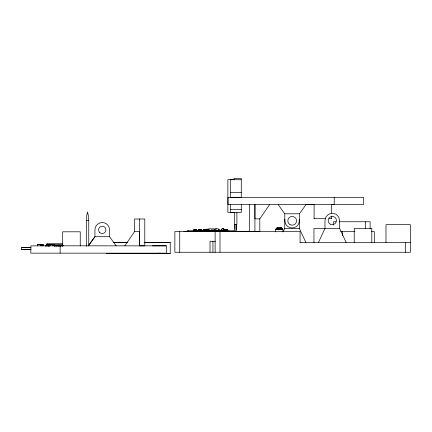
<?xml version="1.0" encoding="UTF-8"?>
<svg xmlns="http://www.w3.org/2000/svg" width="432" height="432" viewBox="0 0 432 432"><rect width="100%" height="100%" fill="white"/><g stroke="black" fill="none" stroke-linecap="round" stroke-linejoin="round"><path stroke-width="0.65" d="M61.025 245.83L30.839 245.884L30.839 253.157L166.32 253.157L166.32 245.835L139.423 245.851L139.423 231.633L134.541 231.633L124.778 245.851L54.189 245.797M201.749 230.753C202.851 229.019 199.498 229.014 200.605 230.753M46.894 245.549L47.088 243.972M215.784 228.895L216.659 228.895M284.877 219.267L284.71 228.431L283.289 231.487M45.403 246.04L45.889 245.549L49.567 245.549M45.641 246.04L49.307 245.797M46.559 245.549L46.996 243.961M235.937 231.73L236.509 229.289L236.509 224.408M278.289 229.316L278.667 227.853M221.962 230.753C219.996 227.783 225.806 227.961 223.798 230.753M223.722 230.677C225.612 228.064 220.174 227.972 222.037 230.677M318.443 242.498L324.977 228.431L324.977 220.531L325.96 216.869L328.639 214.186L332.3 213.208L335.961 214.186L338.645 216.869L339.622 220.531L339.622 228.431L346.156 242.498M198.288 229.63L201.695 229.581L201.722 230.688M204.952 229.63L204.946 230.753M215.039 230.51C216.772 228.879 211.756 229.7 215.066 229.613M277.403 229.316L278.143 227.853M259.81 231.498L259.805 218.851L269.573 204.638M276.647 229.316L277.69 227.853M278.186 204.633L363.512 204.606L363.512 197.327L228.026 197.327L228.026 204.655L278.186 204.633L284.78 213.781L284.78 220.622A7.322 7.322 0 0 0 292.102 227.945A7.322 7.322 0 0 0 299.425 220.622L299.425 213.786L306.018 204.628L314.075 204.622M276.064 229.316L277.344 227.853M275.697 229.316L277.123 227.853M193.801 229.603L196.717 229.549M207.322 229.581L207.322 230.699M215.055 230.688L215.773 230.677M225.31 230.753C226.406 229.117 223.112 228.895 224.132 230.726M227.61 230.688C228.674 229.133 225.509 229.079 226.541 230.699M275.573 231.962L275.573 229.316L277.052 227.853L281.421 227.853L282.895 229.316L282.895 231.962M194.918 230.753C196.042 229.025 192.677 229.009 193.784 230.753M198.331 229.581L198.288 230.753M200.659 229.581L200.659 230.699M208.408 230.753L208.489 229.549M226.541 229.581L226.492 230.753M227.632 230.753L227.669 229.559L226.492 229.527M158.798 253.157L158.263 253.157M160.461 253.157L159.932 253.157M150.201 253.427L150.557 253.427M157.064 253.427L156.708 253.427M233.96 179.631L227.858 179.631L227.858 212.344L233.96 212.344M230.299 179.734L241.283 179.734M230.299 192.429L241.283 192.429M230.299 197.311L241.283 197.311L241.283 178.513L233.96 178.513L233.96 179.734M331.533 204.606L334.217 204.606L334.217 197.327M230.299 209.52L241.283 209.52M284.78 213.781L299.425 213.786M314.096 204.628L314.102 218.689L325.577 218.684M329.103 218.684L331.679 218.684L331.679 216.005M314.102 218.689L314.404 218.689M331.376 218.684L331.679 218.684M259.805 218.851L254.923 218.851L254.923 204.638L254.923 231.493M335.961 221.751L333.515 221.751L333.515 225.099M339.061 221.751L370.127 221.751L370.132 228.766M234.446 224.408L236.925 224.408L236.887 212.506M284.71 228.431L299.36 228.431L305.894 242.498M339.622 228.431L313.961 228.431L313.961 242.498M208.64 229.187L206.782 229.187L206.744 229.775M275.573 229.316L282.895 229.316M209.023 229.43L206.539 229.43L206.534 230.753M196.231 229.527L196.717 229.527L196.717 230.753M198.283 229.527L199.46 229.559M203.909 229.527L203.423 229.527L203.423 230.753M204.563 229.527L204.071 229.559M204.946 229.527L207.025 229.527M208.975 229.527L207.241 229.549L207.274 230.753M218.495 229.527L218.986 229.527L219.013 230.742L220.228 230.699L220.228 229.894L219.013 229.964M203.423 229.559L208.975 229.559M218.986 229.543L218.495 229.549L218.495 230.726M194.767 229.63L196.231 229.63M199.26 229.63L200.723 229.549M203.909 229.63L204.887 229.63M211.577 229.964L212.792 229.916L212.792 230.742M193.331 230.569L193.622 230.569M195.091 230.569L195.383 230.569M196.468 230.569L198.18 230.569M200.151 230.569L200.443 230.569M201.911 230.569L202.203 230.569M204.493 230.569L204.784 230.569M206.248 230.569L206.545 230.569M206.815 230.569L207.112 230.569M208.429 230.569L210.341 230.569M211.108 230.569L211.399 230.569M212.965 230.569L213.257 230.569M213.484 230.569L213.775 230.569M215.239 230.569L215.536 230.569M216.81 230.569L218.873 230.569M220.406 230.569L220.698 230.569M221.486 230.569L221.778 230.569M223.711 230.569L224.267 230.569M225.472 230.569L225.763 230.569M226.039 230.569L226.33 230.569M227.794 230.569L228.091 230.569M194.767 230.677L196.231 230.65M199.26 230.661L200.723 230.677M203.909 230.65L204.887 230.661M210.892 230.677L208.737 230.677L208.737 228.847L218.419 228.847L218.457 230.753M213.338 230.677L211.577 230.683L211.577 229.894M216.265 230.677L218.419 230.677M187.623 230.753L234.263 230.753M187.499 231.298L187.866 231.298M191.041 231.298L220.331 231.298M237.956 231.298L242.676 231.298M244.382 231.298L246.726 231.298M246.904 231.298L249.896 231.298M183.902 231.455L259.805 231.487M340.621 231.514L354.775 231.514M371.617 231.514L374.312 231.514L374.312 242.633M109.566 236.709L94.921 236.704L88.333 245.862L94.921 236.704L94.921 229.867A7.322 7.322 0 0 1 102.244 222.545A7.322 7.322 0 0 1 109.566 229.867L109.566 236.709L116.159 245.857M215.395 241.277L210.022 241.277L210.022 252.266M113.243 242.422L127.705 242.444M144.202 242.444L170.23 242.444L170.23 253.487L106.52 253.487L170.23 253.427M299.954 242.498L410.4 242.498M46.899 244.01L62.861 244.01M46.877 244.058L62.867 244.058M42.347 244.631L43.33 244.647M49.059 244.631L50.042 244.593M50.042 244.674L52.969 244.679M41.175 244.75L42.347 244.75L37.579 244.674L37.508 245.83M50.042 244.75L52.969 244.75M53.573 245.549L62.98 245.549M49.307 245.619L48.33 245.565L48.33 246.04M55.166 245.619L54.189 245.565L54.189 246.04M57.121 245.619L56.138 245.565L56.138 246.04M58.093 245.619L59.071 245.565L59.071 246.04M61.025 245.619L60.048 245.565L60.048 246.04M62.98 245.619L61.997 245.565L61.997 246.04M48.33 245.689L49.307 245.689M54.189 245.689L55.166 245.689M56.138 245.689L57.121 245.689M58.093 245.689L59.071 245.689M60.048 245.689L61.025 245.689M61.997 245.689L62.98 245.689M61.997 245.83L62.98 245.862M124.778 245.851L144.796 245.846L144.79 218.992L134.536 219.002L134.541 231.633M152.404 245.835L166.32 245.835M48.33 245.916L49.307 245.916M54.189 245.916L55.166 245.916M56.138 245.975L57.121 245.916M58.093 245.916L59.071 245.975M60.048 245.916L61.025 245.975M61.997 245.916L62.98 245.916M21.6 247.595L30.942 247.595M30.942 247.655L21.6 247.628L21.6 249.55L31.039 249.577M21.6 249.61L30.942 249.61M113.227 242.449L127.98 242.465M144.747 242.476L170.23 242.498M41.261 244.674L41.337 245.83M40.381 244.577L40.457 245.808M225.299 229.603L224.181 229.603L224.219 230.699M213.937 230.753L213.899 229.559M206.08 229.527L206.123 230.726L206.118 229.549M281.345 227.853L282.771 229.316M281.124 227.853L282.404 229.316M280.778 227.853L281.826 229.316M280.325 227.853L281.065 229.316M201.787 229.559L201.787 230.726M279.801 227.853L280.184 229.316M235.435 231.73L234.862 229.289L234.862 224.408M299.192 219.267L299.36 228.431M331.673 204.622L331.679 213.327M80.249 245.857L80.244 231.8L62.667 231.806L62.672 245.867M405.518 242.498L405.518 252.266M385.987 242.498L385.987 224.678L410.4 224.678L410.4 252.266L174.868 252.266L174.863 231.514L300.078 231.514L300.078 242.498M371.801 242.498L371.801 228.431L354.229 228.431L354.229 242.498M365.51 221.751L365.51 228.442M342.576 231.514L342.576 235.532M279.234 227.853L279.234 229.316M249.556 204.644L249.556 231.498M241.283 204.633L241.283 212.447L230.299 212.447L230.299 204.336M236.477 224.408L236.477 229.289M234.895 224.408L234.895 229.289M234.446 212.506L234.484 224.408M234.225 230.78L234.225 231.714M230.299 179.631L230.299 197.656M225.347 229.559L225.347 230.726M220.007 231.514L220.007 252.266M216.265 230.753L215.773 230.753M215.125 231.514L215.125 252.266M213.818 230.753L213.338 230.753M212.954 241.277L212.954 252.266M211.383 230.753L210.892 230.753M207.074 229.187L207.079 229.775M207.025 229.549L207.025 230.726M206.896 229.187L206.96 229.775M206.798 229.187L206.847 229.775M206.658 229.43L206.658 229.775M206.518 229.527L206.518 230.753M205.864 229.527L205.864 230.753M203.909 229.549L203.909 230.726M199.26 229.549L199.26 230.726M198.774 229.527L198.774 230.753M196.231 229.549L196.231 230.726M194.767 229.549L194.767 230.726M188.109 230.72L188.109 231.736M187.72 230.78L187.72 231.714M179.744 231.514L179.744 252.266M139.423 218.997L139.423 245.846M88.754 245.651L88.754 220.531L86.314 220.531L86.314 246.316M88.339 220.531L88.339 215.649L87.534 211.988L86.729 215.649L86.729 220.531M61.025 245.549L61.025 246.04M60.129 245.884L60.129 253.157M58.093 245.549L58.093 246.04M57.121 245.549L57.121 246.04M55.166 245.549L55.166 246.04M53.946 245.808L53.946 244.582L52.969 244.582L52.969 245.83M50.042 244.582L50.042 245.83M49.307 245.549L49.307 246.04M49.059 244.582L49.059 245.808M43.33 244.582L43.33 245.808M42.347 244.582L42.347 245.83M41.434 245.808L41.38 244.582L37.481 244.577L37.406 245.808M289.991 224.618A4.396 4.396 0 0 0 296.579 220.817A4.396 4.396 0 0 0 289.991 217.01A4.396 4.396 0 0 0 289.991 224.618M330.226 224.122A4.147 4.147 0 0 0 336.452 220.531A4.147 4.147 0 0 0 330.226 216.934A4.147 4.147 0 0 0 330.226 224.122M99.657 232.459A3.661 3.661 0 0 0 105.781 230.818A3.661 3.661 0 0 0 101.299 226.33A3.661 3.661 0 0 0 99.657 232.459"/></g></svg>
